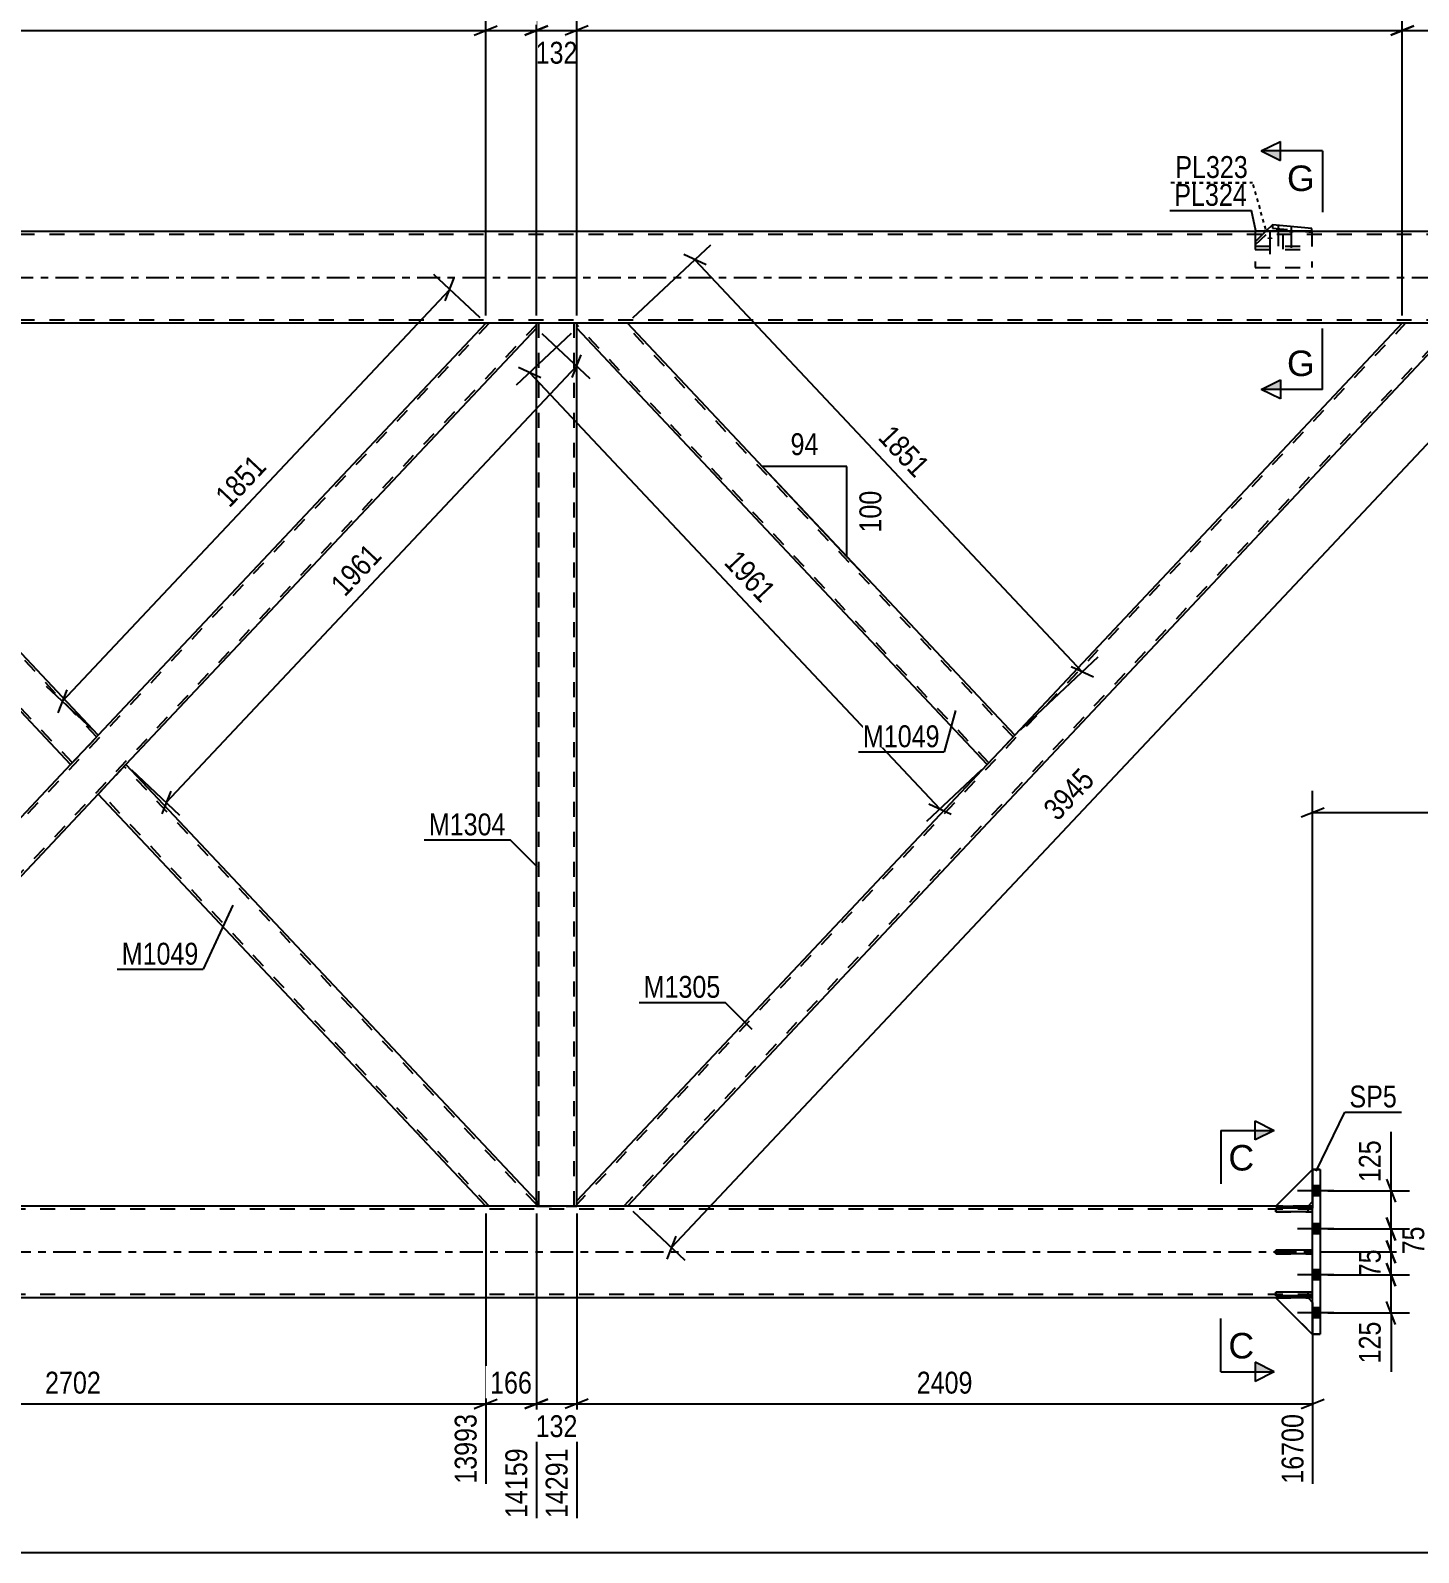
# Model space of a CAD drawing. Header units: millimetres. Extents: x -83 to 758, y -448 to 146.
# Drawn here: x 476.1 to 657.9, y -167 to 32.3 of the extents above; entities that cross this region are included whole.
import ezdxf

# ---------------------------------------------------------------- set-up
doc = ezdxf.new("R2010")
doc.units = ezdxf.units.MM
for name, pattern in [('DXK_LINE_DOT2', [3.9198, 1.9599, -1.9599]), ('DXK_LINE_DOT3', [5.9187, 2.979, -0.9799, 0.9799, -0.9799]), ('DXK_LINE_DOT4', [0.9408, 0.4704, -0.4704])]:
    doc.linetypes.add(name, pattern=pattern)
doc.styles.add('Arial', font='ARIAL.TTF', dxfattribs={"height": 0.2})
doc.styles.add('Arial Narrow', font='ARIALN.TTF', dxfattribs={"height": 0.2})

# ---------------------------------------------------------------- blocks, each defined once
blk = doc.blocks.new('Bolt-761555509-3461 - 3427')
at = {"linetype": 'Continuous'}
for points in [[(639.48, 6.04), (639.4, 6.04), (639.33, 6.05), (639.27, 6.06), (639.21, 6.08), (639.17, 6.1), (639.14, 6.12), (639.12, 6.15), (639.12, 6.17), (639.14, 6.2), (639.17, 6.22), (639.21, 6.24), (639.27, 6.26), (639.33, 6.27), (639.4, 6.28), (639.48, 6.28), (639.55, 6.28), (639.62, 6.27), (639.69, 6.26), (639.75, 6.24), (639.79, 6.22), (639.82, 6.2), (639.84, 6.17), (639.84, 6.15), (639.82, 6.12), (639.79, 6.1), (639.75, 6.08), (639.69, 6.06), (639.62, 6.05), (639.55, 6.04)], [(641.17, 5.83), (641.1, 5.83), (641.03, 5.84), (640.96, 5.85), (640.91, 5.87), (640.86, 5.89), (640.83, 5.92), (640.82, 5.94), (640.82, 5.97), (640.83, 5.99), (640.86, 6.02), (640.91, 6.04), (640.96, 6.05), (641.03, 6.07), (641.1, 6.07), (641.17, 6.08), (641.25, 6.07), (641.32, 6.07), (641.39, 6.05), (641.44, 6.04), (641.49, 6.02), (641.52, 5.99), (641.53, 5.97), (641.53, 5.94), (641.52, 5.92), (641.49, 5.89), (641.44, 5.87), (641.39, 5.85), (641.32, 5.84), (641.25, 5.83)], [(638.41, 5.01), (638.33, 5.01), (638.26, 5.02), (638.2, 5.03), (638.14, 5.05), (638.1, 5.07), (638.07, 5.09), (638.05, 5.12), (638.05, 5.14), (638.07, 5.17), (638.1, 5.19), (638.14, 5.21), (638.2, 5.23), (638.26, 5.24), (638.33, 5.25), (638.41, 5.25), (638.48, 5.25), (638.55, 5.24), (638.62, 5.23), (638.68, 5.21), (638.72, 5.19), (638.75, 5.17), (638.77, 5.14), (638.77, 5.12), (638.75, 5.09), (638.72, 5.07), (638.68, 5.05), (638.62, 5.03), (638.55, 5.02), (638.48, 5.01)]]:
    blk.add_hatch(color=1, dxfattribs=at).paths.add_polyline_path(points)
at = {"color": 1, "linetype": 'Continuous'}
for p, q in [((639.48, 6.91), (639.48, 4.09)), ((641.17, 6.71), (641.17, 3.89)), ((638.41, 5.88), (638.41, 3.06))]:
    blk.add_line(p, q, dxfattribs=at)
at = {"color": 1, "linetype": 'DXK_LINE_DOT2'}
blk.add_line((640.1, 5.67), (640.1, 2.86), dxfattribs=at)
blk = doc.blocks.new('Part-761555509-3478 - 3427')
at = {"color": 2, "linetype": 'Continuous'}
for p, q in [((704, 6), (0, 6)), ((704, -6), (182.6, -6))]:
    blk.add_line(p, q, dxfattribs=at)
at = {"color": 7, "linetype": 'DXK_LINE_DOT2'}
for p, q in [((704, 5.6), (0, 5.6)), ((704, -5.6), (0, -5.6)), ((704, -6), (67.4, -6))]:
    blk.add_line(p, q, dxfattribs=at)
at = {"color": 7, "linetype": 'DXK_LINE_DOT3'}
blk.add_line((0, 0), (704, 0), dxfattribs=at)
blk = doc.blocks.new('Part-761555509-3543 - 3427')
at = {"color": 7, "linetype": 'DXK_LINE_DOT2'}
for p, q in [((547.64, -6), (542.36, -6)), ((542.36, -6.66), (542.36, -6)), ((542.68, -121.6), (542.68, -6)), ((547.32, -121.6), (547.32, -6)), ((547.64, -6.66), (547.64, -6)), ((542.36, -121.6), (542.36, -120.94)), ((547.64, -121.6), (547.64, -120.94)), ((542.36, -121.6), (547.64, -121.6))]:
    blk.add_line(p, q, dxfattribs=at)
at = {"color": 2, "linetype": 'Continuous'}
for p, q in [((542.36, -120.94), (542.36, -6.66)), ((547.64, -120.94), (547.64, -6.66))]:
    blk.add_line(p, q, dxfattribs=at)
blk = doc.blocks.new('Part-761555509-3483 - 3427')
at = {"color": 7, "linetype": 'DXK_LINE_DOT2'}
for p, q in [((644, -122), (-24, -122)), ((644, -121.6), (67.4, -121.6)), ((643.4, -121.6), (639.2, -121.6)), ((644, -133.6), (644, -121.6)), ((644, -133.2), (-24, -133.2))]:
    blk.add_line(p, q, dxfattribs=at)
at = {"color": 2, "linetype": 'Continuous'}
for p, q in [((639.2, -121.6), (182.6, -121.6)), ((644, -121.6), (643.4, -121.6)), ((644, -133.6), (-24, -133.6))]:
    blk.add_line(p, q, dxfattribs=at)
at = {"color": 7, "linetype": 'DXK_LINE_DOT3'}
blk.add_line((-24, -127.6), (644, -127.6), dxfattribs=at)
blk = doc.blocks.new('Bolt-761555509-3490 - 3427')
at = {"linetype": 'Continuous'}
for points in [[(644, -118.94), (644, -120.26), (645, -120.26), (645, -118.94)], [(644, -118.94), (644, -120.26), (645, -120.26), (645, -118.94)], [(644, -118.94), (644, -120.26), (645, -120.26), (645, -118.94)], [(644, -123.94), (644, -125.26), (645, -125.26), (645, -123.94)], [(644, -123.94), (644, -125.26), (645, -125.26), (645, -123.94)], [(644, -129.94), (644, -131.26), (645, -131.26), (645, -129.94)], [(644, -129.94), (644, -131.26), (645, -131.26), (645, -129.94)], [(644, -134.94), (644, -136.26), (645, -136.26), (645, -134.94)], [(644, -134.94), (644, -136.26), (645, -136.26), (645, -134.94)], [(644, -134.94), (644, -136.26), (645, -136.26), (645, -134.94)]]:
    blk.add_hatch(color=1, dxfattribs=at).paths.add_polyline_path(points)
at = {"color": 1, "linetype": 'Continuous'}
for p, q in [((645, -118.94), (644, -118.94)), ((645, -118.94), (644, -118.94)), ((645, -118.94), (644, -118.94)), ((646.76, -119.6), (642, -119.6)), ((646.76, -119.6), (642, -119.6)), ((646.76, -119.6), (642, -119.6)), ((645, -120.26), (644, -120.26)), ((645, -120.26), (644, -120.26)), ((645, -120.26), (644, -120.26)), ((646.76, -124.6), (642, -124.6)), ((646.76, -124.6), (642, -124.6)), ((645, -123.94), (644, -123.94)), ((645, -123.94), (644, -123.94)), ((645, -125.26), (644, -125.26)), ((645, -125.26), (644, -125.26)), ((646.76, -130.6), (642, -130.6)), ((646.76, -130.6), (642, -130.6)), ((645, -129.94), (644, -129.94)), ((645, -129.94), (644, -129.94)), ((645, -131.26), (644, -131.26)), ((645, -131.26), (644, -131.26)), ((645, -134.94), (644, -134.94)), ((645, -134.94), (644, -134.94)), ((645, -134.94), (644, -134.94)), ((646.76, -135.6), (642, -135.6)), ((646.76, -135.6), (642, -135.6)), ((646.76, -135.6), (642, -135.6)), ((645, -136.26), (644, -136.26)), ((645, -136.26), (644, -136.26)), ((645, -136.26), (644, -136.26))]:
    blk.add_line(p, q, dxfattribs=at)
blk = doc.blocks.new('Part-761555509-3691 - 3427')
at = {"color": 2, "linetype": 'Continuous'}
for p, q in [((643.4, -133.63), (639.2, -133.63)), ((639.2, -133.63), (644, -138.43)), ((643.4, -133.63), (644, -134.23)), ((644, -138.43), (644, -138.4))]:
    blk.add_line(p, q, dxfattribs=at)
at = {"color": 7, "linetype": 'DXK_LINE_DOT2'}
blk.add_line((644, -134.23), (644, -138.4), dxfattribs=at)
blk = doc.blocks.new('Part-761555509-3584 - 3427')
at = {"color": 2, "linetype": 'Continuous'}
for p, q in [((485, -67.65), (488.62, -63.8)), ((488.62, -63.8), (542.36, -120.94)), ((535.73, -121.6), (485, -67.65)), ((542.36, -120.94), (542.36, -121.6))]:
    blk.add_line(p, q, dxfattribs=at)
at = {"color": 7, "linetype": 'DXK_LINE_DOT2'}
for p, q in [((542.36, -121.41), (488.4, -64.03)), ((485.22, -67.42), (485.24, -67.4)), ((536.17, -121.6), (485.22, -67.42)), ((542.36, -121.6), (535.73, -121.6))]:
    blk.add_line(p, q, dxfattribs=at)
blk = doc.blocks.new('Part-761555509-3592 - 3427')
at = {"color": 2, "linetype": 'Continuous'}
for p, q in [((636.49, 6.08), (636.49, 6)), ((636.49, 6.08), (643.88, 6.08)), ((643.88, 6.08), (643.88, 6))]:
    blk.add_line(p, q, dxfattribs=at)
at = {"color": 7, "linetype": 'DXK_LINE_DOT2'}
for p, q in [((636.49, 6), (636.49, 1.28)), ((643.88, 6), (643.88, 1.28)), ((636.49, 1.28), (643.88, 1.28))]:
    blk.add_line(p, q, dxfattribs=at)
blk = doc.blocks.new('Part-761555509-3675 - 3427')
at = {"color": 2, "linetype": 'Continuous'}
for p, q in [((644, -116.8), (645, -116.8)), ((644, -116.8), (644, -121.89)), ((645, -116.8), (645, -138.4)), ((644, -127.39), (644, -122.37)), ((644, -132.89), (644, -127.87)), ((644, -138.4), (644, -133.37)), ((645, -138.4), (644, -138.4))]:
    blk.add_line(p, q, dxfattribs=at)
at = {"color": 7, "linetype": 'DXK_LINE_DOT2'}
for p, q in [((645, -116.8), (644, -116.8)), ((644, -122.37), (644, -121.89)), ((644, -127.87), (644, -127.39)), ((644, -133.37), (644, -132.89)), ((644, -138.4), (645, -138.4))]:
    blk.add_line(p, q, dxfattribs=at)
blk = doc.blocks.new('Part-761555509-3684 - 3427')
at = {"color": 7, "linetype": 'DXK_LINE_DOT2'}
for p, q in [((644, -132.89), (639.2, -132.89)), ((639.2, -132.89), (639.2, -133.37)), ((639.2, -133.37), (644, -133.37)), ((643.4, -133.37), (643.4, -132.89)), ((644, -133.37), (644, -132.89))]:
    blk.add_line(p, q, dxfattribs=at)
blk = doc.blocks.new('Part-761555509-3685 - 3427')
at = {"color": 7, "linetype": 'DXK_LINE_DOT2'}
for p, q in [((644, -127.39), (639.2, -127.39)), ((639.2, -127.39), (639.2, -127.87)), ((643.4, -127.87), (643.4, -127.39)), ((644, -127.87), (644, -127.39)), ((639.2, -127.87), (644, -127.87))]:
    blk.add_line(p, q, dxfattribs=at)
blk = doc.blocks.new('Part-761555509-3688 - 3427')
at = {"color": 7, "linetype": 'DXK_LINE_DOT2'}
for p, q in [((639.2, -133.63), (643.4, -133.63)), ((644, -138.43), (639.2, -133.63)), ((643.4, -133.63), (644, -134.23)), ((644, -134.23), (644, -138.43))]:
    blk.add_line(p, q, dxfattribs=at)
blk = doc.blocks.new('Part-761555509-3694 - 3427')
at = {"color": 7, "linetype": 'DXK_LINE_DOT2'}
for p, q in [((644, -116.8), (639.2, -121.6)), ((644, -121), (644, -116.8)), ((643.4, -121.6), (644, -121)), ((639.2, -121.6), (643.4, -121.6))]:
    blk.add_line(p, q, dxfattribs=at)
blk = doc.blocks.new('Part-761555509-3697 - 3427')
at = {"color": 2, "linetype": 'Continuous'}
for p, q in [((644, -116.8), (639.2, -121.6)), ((643.4, -121.6), (644, -121)), ((639.2, -121.6), (643.4, -121.6))]:
    blk.add_line(p, q, dxfattribs=at)
at = {"color": 7, "linetype": 'DXK_LINE_DOT2'}
blk.add_line((644, -121), (644, -116.8), dxfattribs=at)
blk = doc.blocks.new('Part-761555509-3707 - 3427')
at = {"color": 7, "linetype": 'DXK_LINE_DOT2'}
for p, q in [((536.17, -6), (427.64, -121.41)), ((542.36, -6.19), (433.83, -121.6)), ((542.36, -6), (535.73, -6)), ((485, -59.95), (481.38, -63.8)), ((488.62, -63.8), (485, -67.65)), ((434.27, -121.6), (427.64, -121.6))]:
    blk.add_line(p, q, dxfattribs=at)
at = {"color": 2, "linetype": 'Continuous'}
for p, q in [((535.73, -6), (485, -59.95)), ((542.36, -6.66), (488.62, -63.8)), ((542.36, -6.66), (542.36, -6)), ((481.38, -63.8), (427.64, -120.94)), ((485, -67.65), (434.27, -121.6)), ((427.64, -121.6), (427.64, -120.94))]:
    blk.add_line(p, q, dxfattribs=at)
blk = doc.blocks.new('Part-761555509-3712 - 3427')
at = {"color": 2, "linetype": 'Continuous'}
for p, q in [((427.64, -6.66), (427.64, -6)), ((481.38, -63.8), (427.64, -6.66)), ((485, -59.95), (434.27, -6)), ((484.56, -60.41), (481.38, -63.8)), ((485, -59.95), (484.56, -60.41))]:
    blk.add_line(p, q, dxfattribs=at)
at = {"color": 7, "linetype": 'DXK_LINE_DOT2'}
for p, q in [((434.27, -6), (427.64, -6)), ((481.6, -63.57), (427.64, -6.19)), ((484.78, -60.18), (433.83, -6)), ((481.6, -63.57), (481.61, -63.55))]:
    blk.add_line(p, q, dxfattribs=at)
blk = doc.blocks.new('Part-761555509-3717 - 3427')
at = {"color": 7, "linetype": 'DXK_LINE_DOT2'}
for p, q in [((656.17, -6), (547.64, -121.41)), ((662.36, -6.19), (553.83, -121.6)), ((662.36, -6), (655.73, -6)), ((605, -59.95), (601.38, -63.8)), ((554.27, -121.6), (547.64, -121.6))]:
    blk.add_line(p, q, dxfattribs=at)
at = {"color": 2, "linetype": 'Continuous'}
for p, q in [((662.36, -6.66), (554.27, -121.6)), ((655.73, -6), (605, -59.95)), ((662.36, -6.66), (662.36, -6)), ((601.38, -63.8), (547.64, -120.94)), ((547.64, -121.6), (547.64, -120.94))]:
    blk.add_line(p, q, dxfattribs=at)
blk = doc.blocks.new('Part-761555509-3722 - 3427')
at = {"color": 2, "linetype": 'Continuous'}
for p, q in [((547.64, -6.66), (547.64, -6)), ((601.38, -63.8), (547.64, -6.66)), ((605, -59.95), (554.27, -6)), ((604.56, -60.41), (601.38, -63.8)), ((605, -59.95), (604.56, -60.41))]:
    blk.add_line(p, q, dxfattribs=at)
at = {"color": 7, "linetype": 'DXK_LINE_DOT2'}
for p, q in [((554.27, -6), (547.64, -6)), ((601.6, -63.57), (547.64, -6.19)), ((604.78, -60.18), (553.83, -6)), ((601.6, -63.57), (601.61, -63.55))]:
    blk.add_line(p, q, dxfattribs=at)
blk = doc.blocks.new('Part-761555509-3808 - 3427')
at = {"color": 7, "linetype": 'DXK_LINE_DOT2'}
for p, q in [((644, -121.89), (639.2, -121.89)), ((639.2, -121.89), (639.2, -122.37)), ((639.2, -122.37), (644, -122.37)), ((643.4, -122.37), (643.4, -121.89)), ((644, -122.37), (644, -121.89))]:
    blk.add_line(p, q, dxfattribs=at)
blk = doc.blocks.new('Part-761555509-3809 - 3427')
at = {"color": 2, "linetype": 'Continuous'}
for p, q in [((639.2, -127.87), (639.2, -127.39)), ((644, -127.39), (639.2, -127.39)), ((644, -127.87), (644, -127.39)), ((644, -127.87), (639.2, -127.87))]:
    blk.add_line(p, q, dxfattribs=at)
at = {"color": 7, "linetype": 'DXK_LINE_DOT2'}
blk.add_line((643.4, -127.87), (643.4, -127.39), dxfattribs=at)
blk = doc.blocks.new('Part-761555509-3810 - 3427')
at = {"color": 2, "linetype": 'Continuous'}
for p, q in [((639.2, -133.37), (639.2, -132.89)), ((644, -132.89), (639.2, -132.89)), ((644, -133.37), (639.2, -133.37)), ((644, -133.37), (644, -132.89))]:
    blk.add_line(p, q, dxfattribs=at)
at = {"color": 7, "linetype": 'DXK_LINE_DOT2'}
blk.add_line((643.4, -133.37), (643.4, -132.89), dxfattribs=at)
blk = doc.blocks.new('Part-761555509-3811 - 3427')
at = {"color": 2, "linetype": 'Continuous'}
for p, q in [((639.2, -122.37), (639.2, -121.89)), ((644, -121.89), (639.2, -121.89)), ((644, -122.37), (639.2, -122.37)), ((644, -122.37), (644, -121.89))]:
    blk.add_line(p, q, dxfattribs=at)
at = {"color": 7, "linetype": 'DXK_LINE_DOT2'}
blk.add_line((643.4, -122.37), (643.4, -121.89), dxfattribs=at)
blk = doc.blocks.new('Part-761555509-3846 - 3427')
at = {"color": 7, "linetype": 'DXK_LINE_DOT2'}
for p, q in [((636.49, 4.26), (638.76, 6.45)), ((637.91, 6.08), (636.49, 4.71)), ((638.76, 6.9), (638.76, 6.45)), ((638.76, 6.45), (643.88, 5.93)), ((643.88, 6.08), (643.88, 3.64)), ((636.49, 4.71), (636.49, 3.64)), ((636.49, 4.09), (643.88, 4.09)), ((636.49, 3.64), (643.88, 3.64))]:
    blk.add_line(p, q, dxfattribs=at)
at = {"color": 2, "linetype": 'Continuous'}
for p, q in [((638.76, 6.9), (637.91, 6.08)), ((643.88, 6.39), (638.76, 6.9)), ((643.88, 6.08), (643.88, 6.39))]:
    blk.add_line(p, q, dxfattribs=at)
blk = doc.blocks.new('StraightDimension-761555509-4481 - 3427')
at = {"color": 7, "linetype": 'Continuous'}
for p, q in [((653.66, -126.1), (654.86, -129.1)), ((646, -127.6), (656.66, -127.6)), ((654.86, -132.1), (653.66, -129.1)), ((654.26, -130.6), (654.26, -127.6)), ((646, -130.6), (656.66, -130.6))]:
    blk.add_line(p, q, dxfattribs=at)
at = {"color": 0}
blk.add_wipeout([(653.51, -126.67), (649.31, -126.67), (649.31, -131.53), (653.51, -131.53)], dxfattribs=at)
at = {"color": 3, "style": 'Arial Narrow'}
blk.add_text('75', height=2.863, rotation=90.0002, dxfattribs=at).set_placement((652.91, -130.93))
blk = doc.blocks.new('StraightDimension-761555509-4765 - 3427')
at = {"color": 7, "linetype": 'Continuous'}
for p, q in [((547.64, -122.6), (547.64, -162.46)), ((644, -134.6), (644, -157.96)), ((549.14, -146.91), (546.14, -148.11)), ((642.5, -148.11), (645.5, -146.91)), ((547.64, -147.51), (644, -147.51))]:
    blk.add_line(p, q, dxfattribs=at)
at = {"color": 0}
blk.add_wipeout([(600.08, -146.76), (600.08, -142.56), (591.56, -142.56), (591.56, -146.76)], dxfattribs=at)
at = {"color": 0, "linetype": 'Continuous'}
blk.add_wipeout([(643.4, -148.21), (639.2, -148.21), (639.2, -158.56), (643.4, -158.56)], dxfattribs=at)
at = {"color": 3, "style": 'Arial Narrow'}
blk.add_text('2409', height=2.863, dxfattribs=at).set_placement((592.16, -146.16))
at = {"color": 3, "linetype": 'Continuous', "style": 'Arial Narrow'}
blk.add_text('16700', height=2.863, rotation=90.0002, dxfattribs=at).set_placement((642.8, -157.96))
blk = doc.blocks.new('StraightDimension-761555509-6618 - 3427')
at = {"color": 7, "linetype": 'Continuous'}
for p, q in [((655.73, -5), (655.73, 42.78)), ((704, 7), (704, 42.78)), ((657.23, 32.94), (654.23, 31.74)), ((655.73, 32.34), (704, 32.34)), ((702.5, 31.74), (705.5, 32.94))]:
    blk.add_line(p, q, dxfattribs=at)
at = {"color": 0, "linetype": 'Continuous'}
blk.add_wipeout([(703.4, 43.38), (699.2, 43.38), (699.2, 33.04), (703.4, 33.04)], dxfattribs=at)
at = {"color": 0}
blk.add_wipeout([(684.12, 33.09), (684.12, 37.29), (675.61, 37.29), (675.61, 33.09)], dxfattribs=at)
at = {"color": 3, "linetype": 'Continuous', "style": 'Arial Narrow'}
blk.add_text('17600', height=2.863, rotation=90.0002, dxfattribs=at).set_placement((702.8, 33.64))
at = {"color": 3, "style": 'Arial Narrow'}
blk.add_text('1207', height=2.863, dxfattribs=at).set_placement((676.21, 33.69))
blk = doc.blocks.new('StraightDimension-761555509-4720 - 3427')
at = {"color": 7, "linetype": 'Continuous'}
for p, q in [((427.64, -122.6), (427.64, -162.46)), ((535.73, -122.6), (535.73, -157.96)), ((429.14, -146.91), (426.14, -148.11)), ((534.23, -148.11), (537.23, -146.91)), ((427.64, -147.51), (535.73, -147.51))]:
    blk.add_line(p, q, dxfattribs=at)
at = {"color": 0}
blk.add_wipeout([(485.94, -146.76), (485.94, -142.56), (477.43, -142.56), (477.43, -146.76)], dxfattribs=at)
at = {"color": 0, "linetype": 'Continuous'}
blk.add_wipeout([(535.13, -148.21), (530.93, -148.21), (530.93, -158.56), (535.13, -158.56)], dxfattribs=at)
at = {"color": 3, "style": 'Arial Narrow'}
blk.add_text('2702', height=2.863, dxfattribs=at).set_placement((478.03, -146.16))
at = {"color": 3, "linetype": 'Continuous', "style": 'Arial Narrow'}
blk.add_text('13993', height=2.863, rotation=90.0002, dxfattribs=at).set_placement((534.53, -157.96))
blk = doc.blocks.new('StraightDimension-761555509-8344 - 3427')
at = {"color": 7, "linetype": 'Continuous'}
for p, q in [((723.09, -1.5), (721.89, 1.5)), ((705, 0), (724.89, 0)), ((722.49, -127.6), (722.49, 0)), ((721.89, -126.1), (723.09, -129.1)), ((645, -127.6), (724.89, -127.6))]:
    blk.add_line(p, q, dxfattribs=at)
at = {"color": 0}
blk.add_wipeout([(721.74, -58.75), (717.54, -58.75), (717.54, -68.85), (721.74, -68.85)], dxfattribs=at)
at = {"color": 3, "style": 'Arial'}
blk.add_text('3190', height=2.865, rotation=90.0002, dxfattribs=at).set_placement((721.14, -68.25))
blk = doc.blocks.new('StraightDimension-761555509-4829 - 3427')
at = {"color": 7, "linetype": 'Continuous'}
for p, q in [((663.09, -7.35), (669.88, -13.74)), ((667.55, -13.6), (668.73, -10.59)), ((560.04, -127.03), (668.14, -12.09)), ((555, -122.29), (561.79, -128.68)), ((560.63, -125.53), (559.45, -128.54))]:
    blk.add_line(p, q, dxfattribs=at)
at = {"color": 0}
blk.add_wipeout([(616.46, -65.95), (613.4, -63.07), (607.57, -69.27), (610.63, -72.15)], dxfattribs=at)
at = {"color": 3, "style": 'Arial Narrow'}
blk.add_text('3945', height=2.863, rotation=46.7591, dxfattribs=at).set_placement((610.6, -71.3))
blk = doc.blocks.new('StraightDimension-761555509-6620 - 3427')
at = {"color": 7, "linetype": 'Continuous'}
for p, q in [((542.36, -5), (542.36, 47.28)), ((547.64, -5), (547.64, 42.78)), ((540.86, 31.74), (543.86, 32.94)), ((542.36, 32.34), (547.64, 32.34)), ((549.14, 32.94), (546.14, 31.74))]:
    blk.add_line(p, q, dxfattribs=at)
at = {"color": 0, "linetype": 'Continuous'}
blk.add_wipeout([(547.04, 43.38), (542.84, 43.38), (542.84, 33.04), (547.04, 33.04)], dxfattribs=at)
at = {"color": 0}
blk.add_wipeout([(548.34, 27.39), (548.34, 31.59), (541.66, 31.59), (541.66, 27.39)], dxfattribs=at)
at = {"color": 3, "linetype": 'Continuous', "style": 'Arial Narrow'}
blk.add_text('13691', height=2.863, rotation=90.0002, dxfattribs=at).set_placement((546.44, 33.64))
at = {"color": 3, "style": 'Arial Narrow'}
blk.add_text('132', height=2.863, dxfattribs=at).set_placement((542.26, 27.99))
blk = doc.blocks.new('AngleDimension-761555509-4135 - 3427')
at = {"color": 7, "linetype": 'Continuous'}
for p, q in [((583.02, -24.77), (571.92, -24.77)), ((583.02, -36.57), (571.92, -24.77)), ((583.02, -36.57), (583.02, -24.77)), ((587.27, -41.09), (583.02, -36.57))]:
    blk.add_line(p, q, dxfattribs=at)
at = {"color": 0}
for points in [[(579.9, -23.87), (579.9, -19.67), (575.04, -19.67), (575.04, -23.87)], [(588.12, -27.33), (583.92, -27.33), (583.92, -34.01), (588.12, -34.01)]]:
    blk.add_wipeout(points, dxfattribs=at)
at = {"color": 3, "style": 'Arial Narrow'}
blk.add_text('94', height=2.863, dxfattribs=at).set_placement((575.64, -23.27))
blk.add_text('100', height=2.863, rotation=90.0002, dxfattribs=at).set_placement((587.52, -33.41))
blk = doc.blocks.new('StraightDimension-761555509-4539 - 3427')
at = {"color": 7, "linetype": 'Continuous'}
for p, q in [((535.01, -5.31), (528.95, 0.38)), ((480.29, -55.52), (531.02, -1.57)), ((530.43, -3.07), (531.61, -0.07)), ((484.27, -59.26), (478.21, -53.56)), ((480.88, -54.01), (479.7, -57.02))]:
    blk.add_line(p, q, dxfattribs=at)
at = {"color": 0}
blk.add_wipeout([(508.03, -24.93), (504.97, -22.05), (499.13, -28.25), (502.19, -31.13)], dxfattribs=at)
at = {"color": 3, "style": 'Arial Narrow'}
blk.add_text('1851', height=2.863, rotation=46.7591, dxfattribs=at).set_placement((502.17, -30.28))
blk = doc.blocks.new('StraightDimension-761555509-4529 - 3427')
at = {"color": 7, "linetype": 'Continuous'}
for p, q in [((704, -7), (704, -72.48)), ((644, -120.6), (644, -67.23)), ((645.5, -69.48), (642.5, -70.68)), ((702.5, -70.68), (705.5, -69.48)), ((644, -70.08), (704, -70.08))]:
    blk.add_line(p, q, dxfattribs=at)
at = {"color": 0}
blk.add_wipeout([(678.26, -69.33), (678.26, -65.13), (669.74, -65.13), (669.74, -69.33)], dxfattribs=at)
at = {"color": 3, "style": 'Arial Narrow'}
blk.add_text('1500', height=2.863, dxfattribs=at).set_placement((670.34, -68.73))
blk = doc.blocks.new('StraightDimension-761555509-8391 - 3427')
at = {"color": 7, "linetype": 'Continuous'}
blk.add_line((-25, -166.98), (705, -166.98), dxfattribs=at)
blk = doc.blocks.new('StraightDimension-761555509-3954 - 3427')
at = {"color": 7, "linetype": 'Continuous'}
for p, q in [((546.91, -7.35), (539.72, -14.11)), ((542.93, -13.15), (540, -11.79)), ((541.46, -12.47), (595.2, -69.61)), ((600.65, -64.49), (593.45, -71.25)), ((593.74, -68.93), (596.66, -70.29))]:
    blk.add_line(p, q, dxfattribs=at)
at = {"color": 0}
blk.add_wipeout([(571.79, -43.63), (574.85, -40.75), (569.02, -34.55), (565.96, -37.42)], dxfattribs=at)
at = {"color": 3, "style": 'Arial Narrow'}
blk.add_text('1961', height=2.863, rotation=-46.7591, dxfattribs=at).set_placement((566.81, -37.45))
blk = doc.blocks.new('StraightDimension-761555509-4185 - 3427')
at = {"color": 7, "linetype": 'Continuous'}
for p, q in [((555, -5.31), (565.19, 4.27)), ((564.58, 1.64), (561.65, 3)), ((563.11, 2.32), (613.84, -51.63)), ((605.73, -59.26), (615.92, -49.68)), ((612.38, -50.95), (615.31, -52.31))]:
    blk.add_line(p, q, dxfattribs=at)
at = {"color": 0}
blk.add_wipeout([(591.94, -27.24), (595, -24.37), (589.17, -18.16), (586.11, -21.04)], dxfattribs=at)
at = {"color": 3, "style": 'Arial Narrow'}
blk.add_text('1851', height=2.863, rotation=-46.7591, dxfattribs=at).set_placement((586.96, -21.07))
blk = doc.blocks.new('StraightDimension-761555509-4206 - 3427')
at = {"color": 7, "linetype": 'Continuous'}
for p, q in [((543.09, -7.35), (549.38, -13.26)), ((493.9, -68.76), (547.63, -11.62)), ((547.04, -13.12), (548.22, -10.12)), ((489.35, -64.49), (495.65, -70.4)), ((494.49, -67.26), (493.31, -70.26))]:
    blk.add_line(p, q, dxfattribs=at)
at = {"color": 0}
blk.add_wipeout([(523.14, -36.58), (520.08, -33.7), (514.24, -39.9), (517.3, -42.78)], dxfattribs=at)
at = {"color": 3, "style": 'Arial Narrow'}
blk.add_text('1961', height=2.863, rotation=46.7591, dxfattribs=at).set_placement((517.28, -41.93))
blk = doc.blocks.new('StraightDimension-761555509-4468 - 3427')
at = {"color": 7, "linetype": 'Continuous'}
for p, q in [((653.66, -129.1), (654.86, -132.1)), ((646, -130.6), (656.66, -130.6)), ((654.26, -135.6), (654.26, -130.6)), ((654.86, -137.1), (653.66, -134.1)), ((646, -135.6), (656.66, -135.6))]:
    blk.add_line(p, q, dxfattribs=at)
at = {"color": 0}
blk.add_wipeout([(653.51, -136.12), (649.31, -136.12), (649.31, -142.81), (653.51, -142.81)], dxfattribs=at)
at = {"color": 7, "linetype": 'Continuous'}
blk.add_line((654.26, -135.6), (654.26, -143.33), dxfattribs=at)
blk.add_line((654.26, -135.6), (654.26, -143.33), dxfattribs=at)
at = {"color": 3, "style": 'Arial Narrow'}
blk.add_text('125', height=2.863, rotation=90.0002, dxfattribs=at).set_placement((652.91, -142.21))
blk = doc.blocks.new('StraightDimension-761555509-4498 - 3427')
at = {"color": 7, "linetype": 'Continuous'}
for p, q in [((653.66, -123.1), (654.86, -126.1)), ((646, -124.6), (657.11, -124.6)), ((654.26, -127.6), (654.26, -124.6)), ((654.86, -129.1), (653.66, -126.1)), ((646, -127.6), (657.11, -127.6))]:
    blk.add_line(p, q, dxfattribs=at)
at = {"color": 0}
blk.add_wipeout([(659.21, -123.67), (655.01, -123.67), (655.01, -128.53), (659.21, -128.53)], dxfattribs=at)
at = {"color": 3, "style": 'Arial Narrow'}
blk.add_text('75', height=2.863, rotation=90.0002, dxfattribs=at).set_placement((658.61, -127.93))
blk = doc.blocks.new('StraightDimension-761555509-4515 - 3427')
at = {"color": 7, "linetype": 'Continuous'}
for p, q in [((653.66, -118.1), (654.86, -121.1)), ((646, -119.6), (656.66, -119.6)), ((654.26, -124.6), (654.26, -119.6)), ((654.86, -126.1), (653.66, -123.1)), ((646, -124.6), (656.66, -124.6))]:
    blk.add_line(p, q, dxfattribs=at)
at = {"color": 0}
blk.add_wipeout([(653.51, -112.39), (649.31, -112.39), (649.31, -119.07), (653.51, -119.07)], dxfattribs=at)
at = {"color": 7, "linetype": 'Continuous'}
blk.add_line((654.26, -119.6), (654.26, -111.87), dxfattribs=at)
blk.add_line((654.26, -119.6), (654.26, -111.87), dxfattribs=at)
at = {"color": 3, "style": 'Arial Narrow'}
blk.add_text('125', height=2.863, rotation=90.0002, dxfattribs=at).set_placement((652.91, -118.47))
blk = doc.blocks.new('StraightDimension-761555509-4736 - 3427')
at = {"color": 7, "linetype": 'Continuous'}
for p, q in [((535.73, -122.6), (535.73, -157.96)), ((542.36, -122.6), (542.36, -162.46)), ((534.23, -148.11), (537.23, -146.91)), ((543.86, -146.91), (540.86, -148.11)), ((535.73, -147.51), (542.36, -147.51))]:
    blk.add_line(p, q, dxfattribs=at)
at = {"color": 0}
blk.add_wipeout([(542.39, -146.76), (542.39, -142.56), (535.7, -142.56), (535.7, -146.76)], dxfattribs=at)
at = {"color": 0, "linetype": 'Continuous'}
blk.add_wipeout([(541.76, -152.71), (537.56, -152.71), (537.56, -163.06), (541.76, -163.06)], dxfattribs=at)
at = {"color": 3, "style": 'Arial Narrow'}
blk.add_text('166', height=2.863, dxfattribs=at).set_placement((536.3, -146.16))
at = {"color": 3, "linetype": 'Continuous', "style": 'Arial Narrow'}
blk.add_text('14159', height=2.863, rotation=90.0002, dxfattribs=at).set_placement((541.16, -162.46))
blk = doc.blocks.new('StraightDimension-761555509-4752 - 3427')
at = {"color": 7, "linetype": 'Continuous'}
for p, q in [((542.36, -122.6), (542.36, -162.46)), ((547.64, -122.6), (547.64, -162.46)), ((540.86, -148.11), (543.86, -146.91)), ((549.14, -146.91), (546.14, -148.11)), ((542.36, -147.51), (547.64, -147.51))]:
    blk.add_line(p, q, dxfattribs=at)
at = {"color": 0}
blk.add_wipeout([(548.34, -152.46), (548.34, -148.26), (541.66, -148.26), (541.66, -152.46)], dxfattribs=at)
at = {"color": 0, "linetype": 'Continuous'}
blk.add_wipeout([(547.04, -152.71), (542.84, -152.71), (542.84, -163.06), (547.04, -163.06)], dxfattribs=at)
at = {"color": 3, "style": 'Arial Narrow'}
blk.add_text('132', height=2.863, dxfattribs=at).set_placement((542.26, -151.86))
at = {"color": 3, "linetype": 'Continuous', "style": 'Arial Narrow'}
blk.add_text('14291', height=2.863, rotation=90.0002, dxfattribs=at).set_placement((546.44, -162.46))
blk = doc.blocks.new('StraightDimension-761555509-6621 - 3427')
at = {"color": 7, "linetype": 'Continuous'}
for p, q in [((542.36, -5), (542.36, 47.28)), ((535.73, -5), (535.73, 42.78)), ((534.23, 31.74), (537.23, 32.94)), ((535.73, 32.34), (542.36, 32.34)), ((543.86, 32.94), (540.86, 31.74))]:
    blk.add_line(p, q, dxfattribs=at)
at = {"color": 0}
blk.add_wipeout([(542.39, 33.09), (542.39, 37.29), (535.7, 37.29), (535.7, 33.09)], dxfattribs=at)
at = {"color": 0, "linetype": 'Continuous'}
blk.add_wipeout([(541.76, 47.88), (537.56, 47.88), (537.56, 37.54), (541.76, 37.54)], dxfattribs=at)
at = {"color": 3, "linetype": 'Continuous', "style": 'Arial Narrow'}
blk.add_text('13559', height=2.863, rotation=90.0002, dxfattribs=at).set_placement((541.16, 38.14))
at = {"color": 3, "style": 'Arial Narrow'}
blk.add_text('166', height=2.863, dxfattribs=at).set_placement((536.3, 33.69))
blk = doc.blocks.new('StraightDimension-761555509-6619 - 3427')
at = {"color": 7, "linetype": 'Continuous'}
for p, q in [((547.64, -5), (547.64, 42.78)), ((655.73, -5), (655.73, 42.78)), ((549.14, 32.94), (546.14, 31.74)), ((547.64, 32.34), (655.73, 32.34)), ((654.23, 31.74), (657.23, 32.94))]:
    blk.add_line(p, q, dxfattribs=at)
at = {"color": 0, "linetype": 'Continuous'}
blk.add_wipeout([(655.13, 43.38), (650.93, 43.38), (650.93, 33.04), (655.13, 33.04)], dxfattribs=at)
at = {"color": 0}
blk.add_wipeout([(605.94, 33.09), (605.94, 37.29), (597.43, 37.29), (597.43, 33.09)], dxfattribs=at)
at = {"color": 3, "linetype": 'Continuous', "style": 'Arial Narrow'}
blk.add_text('16393', height=2.863, rotation=90.0002, dxfattribs=at).set_placement((654.53, 33.64))
at = {"color": 3, "style": 'Arial Narrow'}
blk.add_text('2702', height=2.863, dxfattribs=at).set_placement((598.03, 33.69))
blk = doc.blocks.new('StraightDimension-761555509-6622 - 3427')
at = {"color": 7, "linetype": 'Continuous'}
for p, q in [((427.64, -5), (427.64, 42.78)), ((535.73, -5), (535.73, 42.78)), ((429.14, 32.94), (426.14, 31.74)), ((427.64, 32.34), (535.73, 32.34)), ((534.23, 31.74), (537.23, 32.94))]:
    blk.add_line(p, q, dxfattribs=at)
at = {"color": 0, "linetype": 'Continuous'}
blk.add_wipeout([(535.13, 43.38), (530.93, 43.38), (530.93, 33.04), (535.13, 33.04)], dxfattribs=at)
at = {"color": 0}
blk.add_wipeout([(485.94, 33.09), (485.94, 37.29), (477.43, 37.29), (477.43, 33.09)], dxfattribs=at)
at = {"color": 3, "linetype": 'Continuous', "style": 'Arial Narrow'}
blk.add_text('13393', height=2.863, rotation=90.0002, dxfattribs=at).set_placement((534.53, 33.64))
at = {"color": 3, "style": 'Arial Narrow'}
blk.add_text('2702', height=2.863, dxfattribs=at).set_placement((478.03, 33.69))
blk = doc.blocks.new('Mark-761555509-3671 - 3427')
at = {"color": 0}
blk.add_wipeout([(655.03, -108.69), (655.03, -105.69), (648.82, -105.69), (648.82, -108.69)], dxfattribs=at)
blk.add_wipeout([(655.03, -108.69), (655.03, -105.69), (648.82, -105.69), (648.82, -108.69)], dxfattribs=at)
at = {"color": 30, "linetype": 'Continuous'}
for p, q in [((644.44, -117.04), (648.22, -109.29)), ((648.22, -109.29), (655.63, -109.29))]:
    blk.add_line(p, q, dxfattribs=at)
at = {"color": 3, "style": 'Arial Narrow'}
blk.add_text('SP5', height=2.863, dxfattribs=at).set_placement((648.82, -108.69))
blk = doc.blocks.new('Mark-761555509-3539 - 3427')
at = {"color": 0}
blk.add_wipeout([(538.33, -73.06), (538.33, -70.06), (528.28, -70.06), (528.28, -73.06)], dxfattribs=at)
blk.add_wipeout([(538.33, -73.06), (538.33, -70.06), (528.28, -70.06), (528.28, -73.06)], dxfattribs=at)
at = {"color": 30, "linetype": 'Continuous'}
for p in [(527.68, -73.66), (542.46, -77.19)]:
    blk.add_line(p, (538.93, -73.66), dxfattribs=at)
at = {"color": 3, "style": 'Arial Narrow'}
blk.add_text('M1304', height=2.863, dxfattribs=at).set_placement((528.28, -73.06))
blk = doc.blocks.new('Mark-761555509-3580 - 3427')
at = {"color": 0}
blk.add_wipeout([(498.12, -89.99), (498.12, -86.99), (488.07, -86.99), (488.07, -89.99)], dxfattribs=at)
blk.add_wipeout([(498.12, -89.99), (498.12, -86.99), (488.07, -86.99), (488.07, -89.99)], dxfattribs=at)
at = {"color": 30, "linetype": 'Continuous'}
for p in [(502.6, -82.22), (487.47, -90.59)]:
    blk.add_line(p, (498.72, -90.59), dxfattribs=at)
at = {"color": 3, "style": 'Arial Narrow'}
blk.add_text('M1049', height=2.863, dxfattribs=at).set_placement((488.07, -89.99))
blk = doc.blocks.new('Mark-761555509-3588 - 3427')
at = {"color": 0}
blk.add_wipeout([(635.4, 9.37), (635.4, 12.37), (625.89, 12.37), (625.89, 9.37)], dxfattribs=at)
blk.add_wipeout([(635.4, 9.37), (635.4, 12.37), (625.89, 12.37), (625.89, 9.37)], dxfattribs=at)
at = {"color": 30, "linetype": 'Continuous'}
for p in [(625.29, 8.77), (636.55, 6.08)]:
    blk.add_line(p, (636, 8.77), dxfattribs=at)
at = {"color": 3, "style": 'Arial Narrow'}
blk.add_text('PL324', height=2.863, dxfattribs=at).set_placement((625.89, 9.37))
blk = doc.blocks.new('Mark-761555509-3713 - 3427')
at = {"color": 0}
blk.add_wipeout([(566.46, -94.33), (566.46, -91.33), (556.41, -91.33), (556.41, -94.33)], dxfattribs=at)
blk.add_wipeout([(566.46, -94.33), (566.46, -91.33), (556.41, -91.33), (556.41, -94.33)], dxfattribs=at)
at = {"color": 30, "linetype": 'Continuous'}
for p in [(555.81, -94.93), (570.6, -98.47)]:
    blk.add_line(p, (567.06, -94.93), dxfattribs=at)
at = {"color": 3, "style": 'Arial Narrow'}
blk.add_text('M1305', height=2.863, dxfattribs=at).set_placement((556.41, -94.33))
blk = doc.blocks.new('Mark-761555509-3718 - 3427')
at = {"color": 0}
blk.add_wipeout([(595.17, -61.52), (595.17, -58.52), (585.12, -58.52), (585.12, -61.52)], dxfattribs=at)
blk.add_wipeout([(595.17, -61.52), (595.17, -58.52), (585.12, -58.52), (585.12, -61.52)], dxfattribs=at)
at = {"color": 30, "linetype": 'Continuous'}
for p in [(597.23, -56.73), (584.52, -62.12)]:
    blk.add_line(p, (595.77, -62.12), dxfattribs=at)
at = {"color": 3, "style": 'Arial Narrow'}
blk.add_text('M1049', height=2.863, dxfattribs=at).set_placement((585.12, -61.52))
blk = doc.blocks.new('SectionMark-761555509-4974 - 3427')
at = {"color": 6, "linetype": 'Continuous'}
for p, q in [((636.47, -110.45), (638.97, -111.7)), ((631.97, -111.7), (631.97, -118.7)), ((631.97, -111.7), (638.97, -111.7)), ((631.97, -143.31), (631.97, -136.31)), ((631.97, -143.31), (638.97, -143.31)), ((638.97, -143.31), (636.47, -144.56))]:
    blk.add_line(p, q, dxfattribs=at)
at = {"color": 0, "linetype": 'Continuous'}
for points in [[(636.34, -116.95), (636.34, -113.45), (632.97, -113.45), (632.97, -116.95)], [(636.34, -141.56), (636.34, -138.06), (632.97, -138.06), (632.97, -141.56)]]:
    blk.add_wipeout(points, dxfattribs=at)
at = {"linetype": 'Continuous'}
for points in [[(636.47, -112.95), (636.47, -111.7), (638.97, -111.7)], [(636.47, -143.31), (636.47, -142.06), (638.97, -143.31)]]:
    blk.add_hatch(color=6, dxfattribs=at).paths.add_polyline_path(points)
at = {"color": 6, "linetype": 'Continuous'}
for p, q in [((636.47, -112.95), (636.47, -110.45)), ((638.97, -111.7), (636.47, -112.95)), ((638.97, -143.31), (636.47, -142.06)), ((636.47, -142.06), (636.47, -144.56))]:
    blk.add_line(p, q, dxfattribs=at)
at = {"color": 3, "linetype": 'Continuous', "style": 'Arial'}
for p in [(632.97, -116.95), (632.97, -141.56)]:
    blk.add_text('C', height=3.34, dxfattribs=at).set_placement(p)
blk = doc.blocks.new('Mark-761555509-3842 - 3427')
at = {"color": 0}
blk.add_wipeout([(635.53, 13.02), (635.53, 16.02), (626.02, 16.02), (626.02, 13.02)], dxfattribs=at)
blk.add_wipeout([(635.53, 13.02), (635.53, 16.02), (626.02, 16.02), (626.02, 13.02)], dxfattribs=at)
at = {"color": 30, "linetype": 'DXK_LINE_DOT4'}
for p in [(625.42, 12.42), (637.88, 6.28)]:
    blk.add_line(p, (636.13, 12.42), dxfattribs=at)
at = {"color": 3, "style": 'Arial Narrow'}
blk.add_text('PL323', height=2.863, dxfattribs=at).set_placement((626.02, 13.02))
blk = doc.blocks.new('SectionMark-761555509-4948 - 3427')
at = {"color": 6, "linetype": 'Continuous'}
for p, q in [((637.27, 16.56), (639.77, 17.81)), ((645.27, 16.56), (637.27, 16.56)), ((645.27, 16.56), (645.27, 8.56)), ((645.27, -14.67), (645.27, -6.67)), ((645.27, -14.67), (637.27, -14.67)), ((639.77, -15.92), (637.27, -14.67))]:
    blk.add_line(p, q, dxfattribs=at)
at = {"color": 0, "linetype": 'Continuous'}
for points in [[(644.27, 11.31), (644.27, 14.81), (640.64, 14.81), (640.64, 11.31)], [(644.27, -12.92), (644.27, -9.42), (640.64, -9.42), (640.64, -12.92)]]:
    blk.add_wipeout(points, dxfattribs=at)
at = {"linetype": 'Continuous'}
for points in [[(639.77, 16.56), (639.77, 15.31), (637.27, 16.56)], [(639.77, -13.42), (639.77, -14.67), (637.27, -14.67)]]:
    blk.add_hatch(color=6, dxfattribs=at).paths.add_polyline_path(points)
at = {"color": 6, "linetype": 'Continuous'}
for p, q in [((637.27, 16.56), (639.77, 15.31)), ((639.77, 15.31), (639.77, 17.81)), ((637.27, -14.67), (639.77, -13.42)), ((639.77, -13.42), (639.77, -15.92))]:
    blk.add_line(p, q, dxfattribs=at)
at = {"color": 3, "linetype": 'Continuous', "style": 'Arial'}
for p in [(640.64, 11.31), (640.64, -12.92)]:
    blk.add_text('G', height=3.34, dxfattribs=at).set_placement(p)

msp = doc.modelspace()

# ---------------------------------------------------------------- block references
for name in ['Part-761555509-3478 - 3427', 'Part-761555509-3846 - 3427', 'Part-761555509-3592 - 3427', 'Bolt-761555509-3461 - 3427', 'Part-761555509-3707 - 3427', 'Part-761555509-3712 - 3427', 'Part-761555509-3543 - 3427', 'Part-761555509-3717 - 3427', 'Part-761555509-3722 - 3427', 'Part-761555509-3584 - 3427', 'Part-761555509-3694 - 3427', 'Part-761555509-3697 - 3427', 'Part-761555509-3675 - 3427', 'Bolt-761555509-3490 - 3427', 'Part-761555509-3483 - 3427', 'Part-761555509-3808 - 3427', 'Part-761555509-3811 - 3427', 'Part-761555509-3685 - 3427', 'Part-761555509-3809 - 3427', 'Part-761555509-3684 - 3427', 'Part-761555509-3810 - 3427', 'Part-761555509-3691 - 3427', 'Part-761555509-3688 - 3427']:
    msp.add_blockref(name, (0, 0))

# ---------------------------------------------------------------- next in the draw order: block references
for name in ['StraightDimension-761555509-6620 - 3427', 'StraightDimension-761555509-6618 - 3427', 'StraightDimension-761555509-4539 - 3427', 'StraightDimension-761555509-4720 - 3427', 'StraightDimension-761555509-4481 - 3427']:
    msp.add_blockref(name, (0, 0))

# ---------------------------------------------------------------- next in the draw order: block references
for name in ['StraightDimension-761555509-6621 - 3427', 'StraightDimension-761555509-4765 - 3427']:
    msp.add_blockref(name, (0, 0))

# ---------------------------------------------------------------- next in the draw order: block references
for name in ['StraightDimension-761555509-6622 - 3427', 'StraightDimension-761555509-8344 - 3427']:
    msp.add_blockref(name, (0, 0))

# ---------------------------------------------------------------- next in the draw order: block references
msp.add_blockref('StraightDimension-761555509-4829 - 3427', (0, 0))

# ---------------------------------------------------------------- next in the draw order: block references
for name in ['StraightDimension-761555509-4529 - 3427', 'AngleDimension-761555509-4135 - 3427']:
    msp.add_blockref(name, (0, 0))

# ---------------------------------------------------------------- next in the draw order: block references
msp.add_blockref('StraightDimension-761555509-8391 - 3427', (0, 0))

# ---------------------------------------------------------------- next in the draw order: block references
for name in ['StraightDimension-761555509-3954 - 3427', 'Mark-761555509-3580 - 3427', 'Mark-761555509-3713 - 3427', 'SectionMark-761555509-4974 - 3427', 'StraightDimension-761555509-4736 - 3427', 'StraightDimension-761555509-4468 - 3427']:
    msp.add_blockref(name, (0, 0))

# ---------------------------------------------------------------- next in the draw order: block references
for name in ['StraightDimension-761555509-4185 - 3427', 'StraightDimension-761555509-4206 - 3427', 'StraightDimension-761555509-4752 - 3427', 'StraightDimension-761555509-4498 - 3427']:
    msp.add_blockref(name, (0, 0))

# ---------------------------------------------------------------- next in the draw order: block references
for name in ['StraightDimension-761555509-6619 - 3427', 'Mark-761555509-3718 - 3427', 'Mark-761555509-3539 - 3427', 'StraightDimension-761555509-4515 - 3427']:
    msp.add_blockref(name, (0, 0))

# ---------------------------------------------------------------- next in the draw order: block references
for name in ['Mark-761555509-3588 - 3427', 'Mark-761555509-3671 - 3427']:
    msp.add_blockref(name, (0, 0))

# ---------------------------------------------------------------- next in the draw order: block references
msp.add_blockref('Mark-761555509-3842 - 3427', (0, 0))

# ---------------------------------------------------------------- next in the draw order: block references
msp.add_blockref('SectionMark-761555509-4948 - 3427', (0, 0))

doc.saveas('drawing.dxf')
